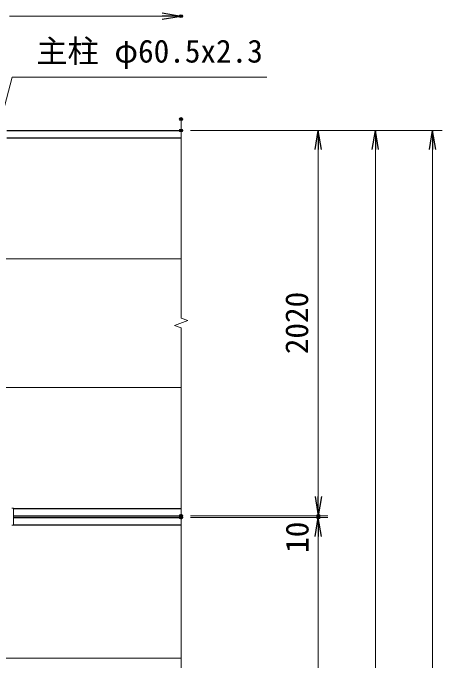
# Model space of a CAD drawing. Units: millimetres, scale not verified. Extents: x -10500 to 10500, y -7425 to 7425.
# Drawn here: x -5627 to -3374, y 1568 to 4962 of the extents above; entities that cross this region are included whole.
import ezdxf
from ezdxf.enums import TextEntityAlignment as Align

# ---------------------------------------------------------------- set-up
doc = ezdxf.new("R2010")
doc.units = ezdxf.units.MM
doc.header["$LTSCALE"] = 30
doc.header["$PDMODE"] = 32
doc.header["$PDSIZE"] = 15
for name, color, linetype, lineweight in [('0-1_D-STR1', 1, 'Continuous', 25), ('0-5_D-STR3', 3, 'Continuous', 13), ('0-7_D-STR-DIM', 7, 'Continuous', 13), ('0-B_D-STR-TXT', 7, 'Continuous', 13)]:
    doc.layers.add(name, color=color, linetype=linetype, lineweight=lineweight)
doc.layers.add('0-8_0', color=7, linetype='Continuous')
doc.layers.add('0-9_Defpoints', color=8, linetype='Continuous')
doc.styles.add('ＭＳ ゴシック', font='')
doc.styles.get('ＭＳ ゴシック').set_extended_font_data('MS Gothic')

# ---------------------------------------------------------------- blocks, each defined once
blk = doc.blocks.new('_Open')
at = {"layer": '0-8_0'}
blk.add_line((-30, 5), (0, 0), dxfattribs=at)
blk.add_lwpolyline([(-30, -5), (0, 0), (-30, 0)], dxfattribs=at)

msp = doc.modelspace()

# ---------------------------------------------------------------- linework, layer by layer
at = {"layer": '0-1_D-STR1'}
for p, q in [((-5658.98, 4345), (-4743.98, 4345)), ((-5658.98, 4306.9), (-4743.98, 4306.9)), ((-5623.98, 2363.1), (-4743.98, 2363.1)), ((-5623.98, 2325), (-4743.98, 2325)), ((-5623.98, 2315), (-4743.98, 2315)), ((-5623.98, 2276.9), (-4743.98, 2276.9))]:
    msp.add_line(p, q, dxfattribs=at)
at = {"layer": '0-5_D-STR3'}
for p, q in [((-4743.98, 3672), (-5661.48, 3672)), ((-4743.98, 2998), (-5661.48, 2998)), ((-4743.98, 1577), (-5661.48, 1577))]:
    msp.add_line(p, q, dxfattribs=at)
msp.add_lwpolyline([(-5632.98, 2364.37), (-5623.98, 2364.37), (-5623.98, 2275.11), (-5632.98, 2275.11)], dxfattribs=at)
at = {"layer": '0-7_D-STR-DIM'}
for p, q in [((-5643.98, 4945), (-4843.98, 4945)), ((-4743.98, 4405), (-4743.98, 3360.65)), ((-4693.98, 4345), (-3973.98, 4345)), ((-4693.98, 4345), (-3673.98, 4345)), ((-4693.98, 4345), (-3373.98, 4345)), ((-4023.98, 4245), (-4023.98, 2425)), ((-3723.98, 4245), (-3723.98, -3545)), ((-3423.98, 4245), (-3423.98, -4245)), ((-4708.74, 3347.83), (-4743.98, 3360.65)), ((-4779.21, 3322.17), (-4708.74, 3347.83)), ((-4743.98, 3309.35), (-4779.21, 3322.17)), ((-4743.98, 3309.35), (-4743.98, 865.65)), ((-4023.98, 2425), (-4023.98, 2525)), ((-4693.98, 2325), (-3973.98, 2325)), ((-4693.98, 2325), (-3973.98, 2325)), ((-4693.98, 2315), (-3973.98, 2315)), ((-4693.98, 2315), (-3973.98, 2315)), ((-4023.98, 2325), (-4023.98, 2315)), ((-4023.98, 2215), (-4023.98, 2115)), ((-4023.98, 2215), (-4023.98, -535))]:
    msp.add_line(p, q, dxfattribs=at)
at = {"layer": '0-9_Defpoints'}
for p in [(-4743.98, 4945), (-4743.98, 4405), (-4743.98, 4345), (-4743.98, 2325), (-4743.98, 2325), (-4743.98, 2315), (-4023.98, 2325), (-4023.98, 2315)]:
    msp.add_point(p, dxfattribs=at)
at = {"layer": '0-B_D-STR-TXT'}
msp.add_lwpolyline([(-4294.74, 4625.13), (-5631.44, 4625.13), (-5729.36, 4257.16)], dxfattribs=at)

# ---------------------------------------------------------------- block references
at = {"layer": '0-7_D-STR-DIM', "xscale": 3.333333, "yscale": 3.333333}
msp.add_blockref('_Open', (-4743.98, 4945), dxfattribs=at)
for p, rotation in [((-4023.98, 4345), 90), ((-3723.98, 4345), 90), ((-3423.98, 4345), 90), ((-4023.98, 2325), 270), ((-4023.98, 2325), 270), ((-4023.98, 2315), 90), ((-4023.98, 2315), 90)]:
    msp.add_blockref('_Open', p, dxfattribs=dict(at, rotation=rotation))

# ---------------------------------------------------------------- texts
at = {"layer": '0-7_D-STR-DIM', "style": 'ＭＳ ゴシック'}
for s, p in [('2020', (-4040.85, 3171.87)), ('10', (-4039.01, 2130.03))]:
    msp.add_text(s, height=120.3, rotation=90, dxfattribs=at).set_placement(p, align=Align.BOTTOM_LEFT)
at = {"layer": '0-B_D-STR-TXT', "style": 'ＭＳ ゴシック'}
msp.add_text('主柱 φ60.5x2.3', height=120.3, dxfattribs=at).set_placement((-5504.13, 4665.16), align=Align.BOTTOM_LEFT)

doc.saveas('drawing.dxf')
